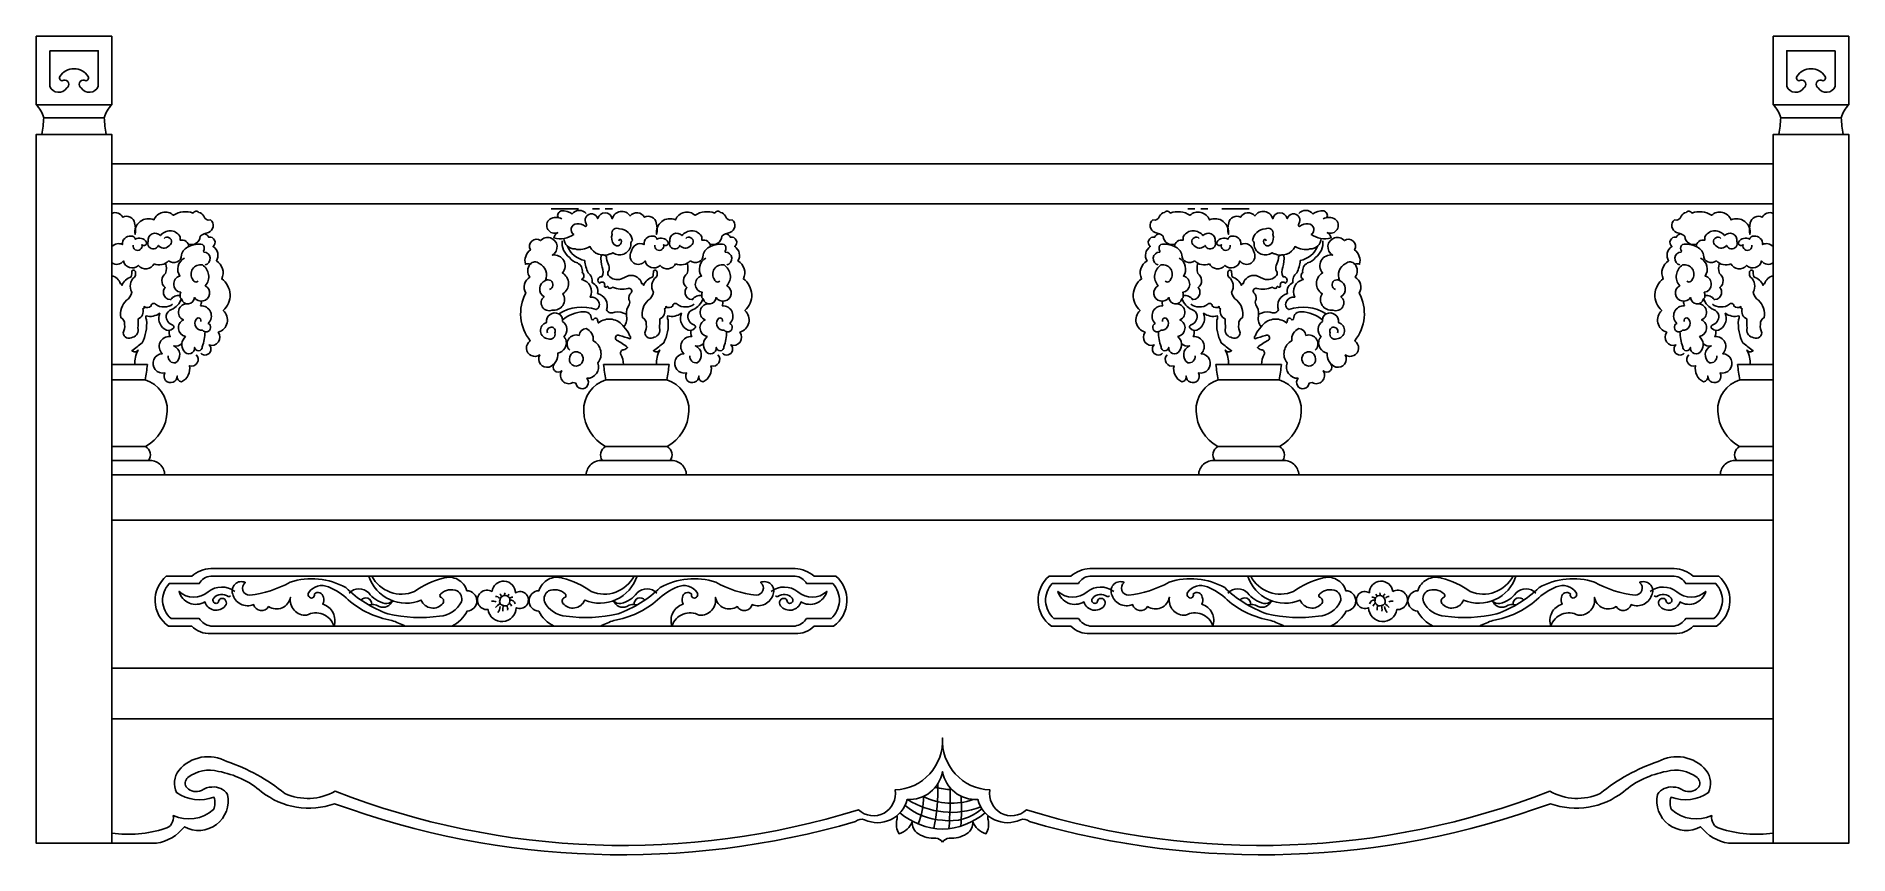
# Model space of a CAD drawing. Header units: metres. Extents: x 183 to 2583, y 1398 to 2482.
import ezdxf

# ---------------------------------------------------------------- set-up
doc = ezdxf.new("R2010")
doc.units = ezdxf.units.M
for name, color, linetype in [('3', 3, 'Continuous'), ('4', 4, 'Continuous'), ('7', 7, 'Continuous')]:
    doc.layers.add(name, color=color, linetype=linetype)

msp = doc.modelspace()

# ---------------------------------------------------------------- linework, layer by layer
at = {"layer": '3'}
for p, q in [((193.04, 2374.07), (273.04, 2374.07)), ((2573.04, 2374.07), (2493.04, 2374.07)), ((864.88, 2253.31), (900.88, 2253.31)), ((919.54, 2253.31), (928.87, 2253.31)), ((936.55, 2253.31), (945.88, 2253.31)), ((1717.38, 2253.31), (1708.05, 2253.31)), ((1734.39, 2253.31), (1725.06, 2253.31)), ((1789.06, 2253.31), (1753.05, 2253.31)), ((283.04, 2027.07), (327.12, 2027.07)), ((937.36, 2027.07), (1017.84, 2027.07)), ((1828.72, 2027.07), (1748.24, 2027.07)), ((2483.04, 2027.07), (2438.96, 2027.07)), ((283.04, 1938.53), (327.62, 1938.53)), ((936.86, 1938.53), (1018.34, 1938.53)), ((1829.22, 1938.53), (1747.74, 1938.53)), ((2483.04, 1938.53), (2438.46, 1938.53))]:
    msp.add_line(p, q, dxfattribs=at)
for points in [[(201.04, 2462.74), (265.04, 2462.74), (265.04, 2415.43, -0.59), (242.66, 2413.51, -0.85), (246.68, 2423.76, 0.78), (251.81, 2428.66, 0.55), (214.27, 2428.66, 0.78), (219.4, 2423.76, -0.85), (223.42, 2413.51, -0.59), (201.04, 2415.43)], [(2565.04, 2462.74), (2501.04, 2462.74), (2501.04, 2415.43, 0.59), (2523.42, 2413.51, 0.85), (2519.4, 2423.76, -0.78), (2514.27, 2428.66, -0.55), (2551.81, 2428.66, -0.78), (2546.68, 2423.76, 0.85), (2542.66, 2413.51, 0.59), (2565.04, 2415.43)], [(903.55, 2047.19, 0.58), (901.46, 2063.32, 0.49), (889.75, 2057.6, 0.78)], [(1862.53, 2047.19, -0.58), (1864.62, 2063.32, -0.49), (1876.33, 2057.6, -0.78)], [(1187.93, 1700.75, 0.2), (1203.13, 1710.76), (1235.46, 1710.76, 0.43), (1237.71, 1756.96), (1203.13, 1756.96, 0.26), (1187.93, 1766.97), (414.06, 1766.97, 0.26), (398.87, 1756.96), (359.22, 1756.96, 0.43), (361.48, 1710.76), (398.87, 1710.76, 0.2), (414.06, 1700.75)], [(786.59, 1746.48, 1.38), (781.23, 1722.66, 0.92), (818.59, 1725.04, 1.67), (817.59, 1744.89, 0.94)], [(1578.14, 1700.75, -0.2), (1562.95, 1710.76), (1530.62, 1710.76, -0.43), (1528.37, 1756.96), (1562.95, 1756.96, -0.26), (1578.14, 1766.97), (2352.01, 1766.97, -0.26), (2367.21, 1756.96), (2406.86, 1756.96, -0.43), (2404.6, 1710.76), (2367.21, 1710.76, -0.2), (2352.01, 1700.75)], [(1979.23, 1746.48, -1.38), (1984.6, 1722.66, -0.92), (1947.24, 1725.04, -1.67), (1948.23, 1744.89, -0.94)], [(801.62, 1728.02, 0.6), (809.98, 1735.29, 0.3), (807.64, 1739.96, 0.53), (797.26, 1736.1, 0.56)], [(1964.2, 1728.02, -0.6), (1955.84, 1735.29, -0.3), (1958.18, 1739.96, -0.53), (1968.57, 1736.1, -0.56)]]:
    msp.add_lwpolyline(points, format="xyb", close=True, dxfattribs=at)
for points in [[(384.36, 2206.67, 0.51), (400.06, 2217.06, -0.12), (410.94, 2222.19, 0.6), (413.67, 2238.81, -0.4), (404.89, 2243.64, 0.19), (398.54, 2248.78, 0.48), (390.68, 2247.87, 0.24), (364.67, 2244.85, 0.54), (338.96, 2238.81, 0.6), (313.82, 2219.52, 0.13), (313.35, 2234.84, 0.51), (297.6, 2242.23, 0.4), (283.04, 2247.45, 0.4)], [(1075.07, 2206.67, 0.51), (1090.77, 2217.06, -0.12), (1101.66, 2222.19, 0.6), (1104.38, 2238.81, -0.4), (1095.61, 2243.64, 0.19), (1089.26, 2248.78, 0.48), (1081.39, 2247.87, 0.24), (1055.38, 2244.85, 0.54), (1029.68, 2238.81, 0.6), (1004.54, 2219.52, 0.13), (1004.07, 2234.84, 0.51), (988.32, 2242.23, 0.55), (969.35, 2244.04, 0.65), (945.73, 2240.41, 0.81), (926.55, 2240.61, 1.19), (911.41, 2233.36, -0.43), (910.2, 2230.13, 0.21), (898.64, 2233.36, 0.75), (894.66, 2219.65, -0.23), (868.42, 2215.01, -0.22), (873.67, 2222.07, -0.9), (863.17, 2239.81, -0.23), (879.12, 2240.41)], [(911.21, 2247.27, 0.48), (892.64, 2246.66, 0.17), (878.31, 2250.9, 0.44), (873.95, 2241.82)], [(1691.01, 2206.67, -0.51), (1675.31, 2217.06, 0.12), (1664.42, 2222.19, -0.6), (1661.7, 2238.81, 0.4), (1670.47, 2243.64, -0.19), (1676.82, 2248.78, -0.48), (1684.68, 2247.87, -0.24), (1710.69, 2244.85, -0.54), (1736.4, 2238.81, -0.6), (1761.54, 2219.52, -0.13), (1762.01, 2234.84, -0.51), (1777.76, 2242.23, -0.55), (1796.73, 2244.04, -0.65), (1820.35, 2240.41, -0.81), (1839.53, 2240.61, -1.19), (1854.67, 2233.36, 0.43), (1855.88, 2230.13, -0.21), (1867.43, 2233.36, -0.75), (1871.42, 2219.65, 0.23), (1897.66, 2215.01, 0.22), (1892.41, 2222.07, 0.9), (1902.91, 2239.81, 0.23), (1886.96, 2240.41)], [(1854.87, 2247.27, -0.48), (1873.44, 2246.66, -0.17), (1887.77, 2250.9, -0.44), (1892.13, 2241.82)], [(2381.72, 2206.67, -0.51), (2366.02, 2217.06, 0.12), (2355.14, 2222.19, -0.6), (2352.41, 2238.81, 0.4), (2361.18, 2243.64, -0.19), (2367.54, 2248.78, -0.48), (2375.4, 2247.87, -0.24), (2401.41, 2244.85, -0.54), (2427.12, 2238.81, -0.6), (2452.26, 2219.52, -0.13), (2452.72, 2234.84, -0.51), (2468.47, 2242.23, -0.4), (2483.04, 2247.45, -0.4)], [(311.44, 2205.28, 1.24), (322.93, 2205.88, 0.83), (328.98, 2209.5, 0.41), (314.16, 2213.13, 0.41), (308.41, 2217.06, 0.49), (297.22, 2206.18, 0.34), (283.04, 2203.12, 0.34)], [(385.24, 2203.46, 0.45), (373.74, 2211.92, 0.08), (373.14, 2217.36, 0.52), (347.43, 2217.96, 0.76), (331.4, 2210.41, 1.01), (344.71, 2204.97, 0.47), (358.02, 2204.07, 1.25), (352.27, 2214.34)], [(400.83, 2062.41, 1.05), (411.88, 2073.22, 0.75), (424.03, 2090, 0.59), (430.63, 2118.64, 0.48), (428.61, 2160.69, 0.39), (421.53, 2184.57, 0.42), (417.16, 2203.41, 0.8), (411.43, 2215.85, 0.31), (405.2, 2220.25)], [(862.82, 2146.51, 1.1), (857.3, 2158.55, 0.62), (855.46, 2136.91, 0.87), (866.08, 2119.36, 0.65), (880.22, 2140.98, 0.57), (879.82, 2168.48, 0.7), (866.57, 2192.21, 1.17), (850.86, 2211.32, 0.82), (837.33, 2199.04, 0.3), (830.77, 2179.93, -0.18), (837.3, 2180.23, 0.37), (836.74, 2162.94, 0.41), (831.16, 2141.76, 0.3), (837.2, 2078.52, 1.01), (849.8, 2059.97, 0.66), (862.08, 2043.83, 0.35), (873.55, 2062.23, 0.46), (884.17, 2081.01, 0.02), (881.73, 2083.83, 0.47), (879.71, 2104.41, 0.36), (874.91, 2114.37, 0.61), (858.73, 2102.89, 0.84), (861.01, 2081.18, 0.62), (869.85, 2089.39, 0.58), (864.8, 2096.58, 0.55), (859.87, 2089.01)], [(879.32, 2211.13, 0.26), (889.12, 2188.9, 0.16), (899.51, 2181.79, -0.34), (906.04, 2169.04, -0.58), (905.15, 2159.85, -0.48), (916.72, 2136.43, -0.3), (927.25, 2131.48, -0.47), (924.47, 2119.96, 0.23), (874.91, 2114.37, 0.2)], [(881.78, 2214.3, 0.41), (896.48, 2200.29, 0.21), (916.26, 2203.52, 0.41), (943.09, 2193.96, 0.26), (946.5, 2195.35, 0.53), (970.5, 2204.32, -0.31), (972.52, 2211.44, 0.37), (955.48, 2226.75, 0.69), (945.42, 2219.63, 0.24), (948.05, 2206.49, 0.87), (957.5, 2212.36, 0.76), (954.55, 2211.13)], [(1002.15, 2205.28, 1.24), (1013.65, 2205.88, 0.83), (1019.7, 2209.5, 0.41), (1004.88, 2213.13, 0.41), (999.13, 2217.06, 0.49), (987.94, 2206.18, 0.52), (971, 2196.52, 0.97), (989.15, 2184.43, 0.58), (1009.11, 2178.39, 0.55), (1029.68, 2180.81)], [(1075.95, 2203.46, 0.45), (1064.46, 2211.92, 0.08), (1063.85, 2217.36, 0.52), (1038.14, 2217.96, 0.76), (1022.12, 2210.41, 1.01), (1035.42, 2204.97, 0.47), (1048.73, 2204.07, 1.25), (1042.98, 2214.34)], [(1091.54, 2062.41, 1.05), (1102.59, 2073.22, 0.75), (1114.75, 2090, 0.59), (1121.34, 2118.64, 0.48), (1119.32, 2160.69, 0.39), (1112.25, 2184.57, 0.42), (1107.87, 2203.41, 0.8), (1102.15, 2215.85, 0.31), (1095.92, 2220.25)], [(1674.54, 2062.41, -1.05), (1663.49, 2073.22, -0.75), (1651.33, 2090, -0.59), (1644.74, 2118.64, -0.48), (1646.76, 2160.69, -0.39), (1653.83, 2184.57, -0.42), (1658.21, 2203.41, -0.8), (1663.93, 2215.85, -0.31), (1670.16, 2220.25)], [(1690.13, 2203.46, -0.45), (1701.62, 2211.92, -0.08), (1702.23, 2217.36, -0.52), (1727.93, 2217.96, -0.76), (1743.96, 2210.41, -1.01), (1730.66, 2204.97, -0.47), (1717.35, 2204.07, -1.25), (1723.1, 2214.34)], [(1763.93, 2205.28, -1.24), (1752.43, 2205.88, -0.83), (1746.38, 2209.5, -0.41), (1761.2, 2213.13, -0.41), (1766.95, 2217.06, -0.49), (1778.14, 2206.18, -0.52), (1795.08, 2196.52, -0.97), (1776.93, 2184.43, -0.58), (1756.97, 2178.39, -0.55), (1736.4, 2180.81)], [(1884.3, 2214.3, -0.41), (1869.6, 2200.29, -0.21), (1849.82, 2203.52, -0.41), (1822.99, 2193.96, -0.26), (1819.58, 2195.35, -0.53), (1795.57, 2204.32, 0.31), (1793.56, 2211.44, -0.37), (1810.6, 2226.75, -0.69), (1820.66, 2219.63, -0.24), (1818.03, 2206.49, -0.87), (1808.58, 2212.36, -0.76), (1811.53, 2211.13)], [(1886.76, 2211.13, -0.26), (1876.96, 2188.9, -0.16), (1866.57, 2181.79, 0.34), (1860.04, 2169.04, 0.58), (1860.93, 2159.85, 0.48), (1849.36, 2136.43, 0.3), (1838.83, 2131.48, 0.47), (1841.61, 2119.96, -0.23), (1891.17, 2114.37, -0.2)], [(1903.26, 2146.51, -1.1), (1908.78, 2158.55, -0.62), (1910.62, 2136.91, -0.87), (1899.99, 2119.36, -0.65), (1885.86, 2140.98, -0.57), (1886.25, 2168.48, -0.7), (1899.5, 2192.21, -1.17), (1915.22, 2211.32, -0.82), (1928.75, 2199.04, -0.3), (1935.31, 2179.93, 0.18), (1928.78, 2180.23, -0.37), (1929.34, 2162.94, -0.41), (1934.92, 2141.76, -0.3), (1928.88, 2078.52, -1.01), (1916.28, 2059.97, -0.66), (1904, 2043.83, -0.35), (1892.53, 2062.23, -0.46), (1881.91, 2081.01, -0.02), (1884.35, 2083.83, -0.47), (1886.37, 2104.41, -0.36), (1891.17, 2114.37, -0.61), (1907.35, 2102.89, -0.84), (1905.07, 2081.18, -0.62), (1896.23, 2089.39, -0.58), (1901.28, 2096.58, -0.55), (1906.21, 2089.01)], [(2365.25, 2062.41, -1.05), (2354.2, 2073.22, -0.75), (2342.05, 2090, -0.59), (2335.45, 2118.64, -0.48), (2337.47, 2160.69, -0.39), (2344.54, 2184.57, -0.42), (2348.92, 2203.41, -0.8), (2354.65, 2215.85, -0.31), (2360.87, 2220.25)], [(2380.84, 2203.46, -0.45), (2392.34, 2211.92, -0.08), (2392.94, 2217.36, -0.52), (2418.65, 2217.96, -0.76), (2434.68, 2210.41, -1.01), (2421.37, 2204.97, -0.47), (2408.06, 2204.07, -1.25), (2413.81, 2214.34)], [(2454.64, 2205.28, -1.24), (2443.15, 2205.88, -0.83), (2437.1, 2209.5, -0.41), (2451.92, 2213.13, -0.41), (2457.67, 2217.06, -0.49), (2468.86, 2206.18, -0.34), (2483.04, 2203.12, -0.34)], [(283.04, 2182.03, 0.42), (298.43, 2184.43, 0.58), (318.39, 2178.39, 0.55), (338.96, 2180.81)], [(379.15, 2188.1, 0.45), (373.3, 2164.27, 0.82), (374.28, 2142.87, 0.16), (373.66, 2138.65, 0.16)], [(964.44, 2113.88, 0.15), (949.11, 2116.77, -0.43), (938.27, 2119.48, 0.44), (926.32, 2141.37, 0.38), (918.95, 2155.66, 0.3), (913.9, 2168.69, -0.09), (909.27, 2184.87, -0.25), (886.13, 2204.4)], [(960.52, 2047.08, 0.13), (956.82, 2061.43, -0.52), (960.79, 2066.62, 0.15), (965.99, 2069.98, 0.06), (951.32, 2079.45, -0.89), (955.29, 2085.86, -0.01), (969.35, 2081.28, 0.3), (968.74, 2085.86, 0.11), (961.05, 2097.1, 0.22), (964.46, 2113.34, -0.17), (968.13, 2126.16, 0.23), (967.82, 2133.49, -0.29), (970.58, 2142.04, 0.8), (966.65, 2147.99, -0.16), (946.23, 2149.52, -0.22), (940.91, 2148.21, 0.46), (939.13, 2150.65, -0.87), (935.57, 2151.54, 0.9), (929.13, 2154.87, -0.83), (932.02, 2163.53, 0.28), (932.24, 2175.96, -0.09), (930.91, 2191.5, -0.33), (934.91, 2191.94, -0.43), (938.24, 2187.72, 0.08), (941.13, 2178.18, -0.22), (940.91, 2171.07, 0.39), (940.91, 2165.08, 0.32), (957.8, 2160.64), (967.8, 2165.08, -0.38), (985.13, 2154.21, -0.49), (987.13, 2151.99, -0.21), (999.58, 2163.53, 0.05), (1000.32, 2171.16, -0.77), (1005.18, 2168.61, -0.22), (1003.79, 2163.06, 0.37), (1000.32, 2142.95, -0.19), (993.38, 2132.32, 0.26), (985.74, 2109.43, -0.34), (990.6, 2100.41, -0.19), (988.69, 2089.33, 0.59), (1001.46, 2083.46, 0.45), (1008.14, 2095.6, 0.05), (1008.75, 2107.54, 0.36), (1015.03, 2121.12, 0.55), (1016.62, 2123.91, 0.36), (1025.99, 2124.9, -0.65), (1031.56, 2127.29, 0.22), (1043.52, 2123.71, 0.21), (1054.07, 2127.29)], [(1069.86, 2188.1, 0.45), (1064.02, 2164.27, 0.82), (1064.99, 2142.87, 0.16), (1064.37, 2138.65, 0.16)], [(1696.22, 2188.1, -0.45), (1702.06, 2164.27, -0.82), (1701.09, 2142.87, -0.16), (1701.71, 2138.65, -0.16)], [(1805.56, 2047.08, -0.13), (1809.26, 2061.43, 0.52), (1805.29, 2066.62, -0.15), (1800.09, 2069.98, -0.06), (1814.76, 2079.45, 0.89), (1810.79, 2085.86, 0.01), (1796.73, 2081.28, -0.3), (1797.34, 2085.86, -0.11), (1805.03, 2097.1, -0.22), (1801.62, 2113.34, 0.17), (1797.95, 2126.16, -0.23), (1798.26, 2133.49, 0.29), (1795.5, 2142.04, -0.8), (1799.43, 2147.99, 0.16), (1819.85, 2149.52, 0.22), (1825.17, 2148.21, -0.46), (1826.95, 2150.65, 0.87), (1830.51, 2151.54, -0.9), (1836.95, 2154.87, 0.83), (1834.06, 2163.53, -0.28), (1833.84, 2175.96, 0.09), (1835.17, 2191.5, 0.33), (1831.17, 2191.94, 0.43), (1827.84, 2187.72, -0.08), (1824.95, 2178.18, 0.22), (1825.17, 2171.07, -0.39), (1825.17, 2165.08, -0.32), (1808.28, 2160.64), (1798.28, 2165.08, 0.38), (1780.95, 2154.21, 0.49), (1778.95, 2151.99, 0.21), (1766.5, 2163.53, -0.05), (1765.76, 2171.16, 0.77), (1760.9, 2168.61, 0.22), (1762.28, 2163.06, -0.37), (1765.76, 2142.95, 0.19), (1772.7, 2132.32, -0.26), (1780.34, 2109.43, 0.34), (1775.48, 2100.41, 0.19), (1777.39, 2089.33, -0.59), (1764.62, 2083.46, -0.45), (1757.94, 2095.6, -0.05), (1757.33, 2107.54, -0.36), (1751.05, 2121.12, -0.55), (1749.45, 2123.91, -0.36), (1740.09, 2124.9, 0.65), (1734.52, 2127.29, -0.22), (1722.56, 2123.71, -0.21), (1712.01, 2127.29)], [(1801.64, 2113.88, -0.15), (1816.97, 2116.77, 0.43), (1827.81, 2119.48, -0.44), (1839.76, 2141.37, -0.38), (1847.13, 2155.66, -0.3), (1852.18, 2168.69, 0.09), (1856.8, 2184.87, 0.25), (1879.95, 2204.4)], [(2386.93, 2188.1, -0.45), (2392.77, 2164.27, -0.82), (2391.8, 2142.87, -0.16), (2392.42, 2138.65, -0.16)], [(2483.04, 2182.03, -0.42), (2467.65, 2184.43, -0.58), (2447.68, 2178.39, -0.55), (2427.12, 2180.81)], [(283.04, 2164.88, -0.27), (294.42, 2154.21, -0.49), (296.42, 2151.99, -0.21), (308.86, 2163.53, 0.05), (309.61, 2171.16, -0.77), (314.47, 2168.61, -0.22), (313.08, 2163.06, 0.37), (309.61, 2142.95, -0.19), (302.66, 2132.32, 0.26), (295.03, 2109.43, -0.34), (299.89, 2100.41, -0.19), (297.97, 2089.33, 0.59), (310.74, 2083.46, 0.45), (317.43, 2095.6, 0.05), (318.04, 2107.54, 0.36), (324.32, 2121.12, 0.55), (325.91, 2123.91, 0.36), (335.27, 2124.9, -0.65), (340.85, 2127.29, 0.22), (352.8, 2123.71, 0.21), (363.36, 2127.29)], [(354.18, 2181.36, -0.16), (354.32, 2167.91, 0.51), (353.83, 2149.19, 0.24), (351.6, 2140.82, 0.35), (360.57, 2133.26, -0.05), (361.3, 2133.16, -0.31), (373.66, 2138.65, 0.3), (375.28, 2134.04, -0.18), (362.33, 2119.98, 0.31), (355.14, 2112, 0.36), (364.09, 2099.38, -0.43), (364.57, 2095.23, -0.4), (352.58, 2094.43, -0.35), (346.66, 2115.19, -0.22), (328.44, 2111.52, 0.26), (329.07, 2106.32, -0.14), (323.19, 2075.95, -0.02), (309.65, 2065.49, 0.46), (317.82, 2066.26, 0.13), (313.46, 2047.08, 0.13)], [(375.28, 2134.04, 0.86), (392.54, 2135.82, 1.26), (406.9, 2151.62, 0.46), (403.01, 2179.1, 0.69), (390.59, 2159.65, 0.61), (397.41, 2157.7, 0.61)], [(857.3, 2158.55, 0.41), (848.92, 2181, 0.45), (837.3, 2180.23, 0.45)], [(1044.89, 2181.36, -0.16), (1045.03, 2167.91, 0.51), (1044.54, 2149.19, 0.24), (1042.32, 2140.82, 0.35), (1051.28, 2133.26, -0.05), (1052.02, 2133.16, -0.31), (1064.37, 2138.65, 0.3), (1066, 2134.04, -0.18), (1053.05, 2119.98, 0.31), (1045.85, 2112, 0.36), (1054.8, 2099.38, -0.43), (1055.28, 2095.23, -0.4), (1043.29, 2094.43, -0.35), (1037.38, 2115.19, -0.22), (1019.15, 2111.52, 0.26), (1019.78, 2106.32, -0.14), (1013.9, 2075.95, -0.02), (1000.36, 2065.49, 0.46), (1008.54, 2066.26, 0.13), (1004.17, 2047.08, 0.13)], [(1066, 2134.04, 0.86), (1083.25, 2135.82, 1.26), (1097.62, 2151.62, 0.46), (1093.72, 2179.1, 0.69), (1081.31, 2159.65, 0.61), (1088.12, 2157.7, 0.61)], [(1700.08, 2134.04, -0.86), (1682.83, 2135.82, -1.26), (1668.46, 2151.62, -0.46), (1672.36, 2179.1, -0.69), (1684.77, 2159.65, -0.61), (1677.96, 2157.7, -0.61)], [(1721.19, 2181.36, 0.16), (1721.05, 2167.91, -0.51), (1721.54, 2149.19, -0.24), (1723.76, 2140.82, -0.35), (1714.8, 2133.26, 0.05), (1714.06, 2133.16, 0.31), (1701.71, 2138.65, -0.3), (1700.08, 2134.04, 0.18), (1713.03, 2119.98, -0.31), (1720.23, 2112, -0.36), (1711.27, 2099.38, 0.43), (1710.79, 2095.23, 0.4), (1722.79, 2094.43, 0.35), (1728.7, 2115.19, 0.22), (1746.93, 2111.52, -0.26), (1746.3, 2106.32, 0.14), (1752.17, 2075.95, 0.02), (1765.72, 2065.49, -0.46), (1757.54, 2066.26, -0.13), (1761.91, 2047.08, -0.13)], [(1908.78, 2158.55, -0.41), (1917.16, 2181, -0.45), (1928.78, 2180.23, -0.45)], [(2390.8, 2134.04, -0.86), (2373.54, 2135.82, -1.26), (2359.18, 2151.62, -0.46), (2363.07, 2179.1, -0.69), (2375.49, 2159.65, -0.61), (2368.67, 2157.7, -0.61)], [(2411.9, 2181.36, 0.16), (2411.76, 2167.91, -0.51), (2412.25, 2149.19, -0.24), (2414.47, 2140.82, -0.35), (2405.51, 2133.26, 0.05), (2404.77, 2133.16, 0.31), (2392.42, 2138.65, -0.3), (2390.8, 2134.04, 0.18), (2403.75, 2119.98, -0.31), (2410.94, 2112, -0.36), (2401.99, 2099.38, 0.43), (2401.51, 2095.23, 0.4), (2413.5, 2094.43, 0.35), (2419.42, 2115.19, 0.22), (2437.64, 2111.52, -0.26), (2437.01, 2106.32, 0.14), (2442.89, 2075.95, 0.02), (2456.43, 2065.49, -0.46), (2448.26, 2066.26, -0.13), (2452.62, 2047.08, -0.13)], [(2483.04, 2164.88, 0.27), (2471.66, 2154.21, 0.49), (2469.66, 2151.99, 0.21), (2457.22, 2163.53, -0.05), (2456.47, 2171.16, 0.77), (2451.61, 2168.61, 0.22), (2453, 2163.06, -0.37), (2456.47, 2142.95, 0.19), (2463.42, 2132.32, -0.26), (2471.05, 2109.43, 0.34), (2466.19, 2100.41, 0.19), (2468.11, 2089.33, -0.59), (2455.34, 2083.46, -0.45), (2448.65, 2095.6, -0.05), (2448.04, 2107.54, -0.36), (2441.76, 2121.12, -0.55), (2440.17, 2123.91, -0.36), (2430.81, 2124.9, 0.65), (2425.23, 2127.29, -0.22), (2413.28, 2123.71, -0.21), (2402.72, 2127.29)], [(383.78, 2127.44, 0.86), (377.89, 2106.33, 0.72), (380.54, 2084.25, 0.38), (378.55, 2065.26, 0.83), (392.7, 2069.9, 0.96), (402.87, 2070.78, 0.09), (406.52, 2090.6, 0.09)], [(400.88, 2104.35, 1.02), (394.69, 2106.77, 0.66), (403.09, 2092.86, 1.24), (410.83, 2101.7, 0.7), (400.44, 2124.88)], [(961.05, 2097.1, 0.44), (927.47, 2102.35, -0.19), (926.37, 2107.12, 0.56), (921.7, 2107.56, -0.67), (918.19, 2107.71, 0.45), (907.97, 2117.19, 0.16), (879.95, 2106.47, 0.23)], [(1074.49, 2127.44, 0.86), (1068.6, 2106.33, 0.72), (1071.26, 2084.25, 0.38), (1069.27, 2065.26, 0.83), (1083.42, 2069.9, 0.96), (1093.58, 2070.78, 0.09), (1097.23, 2090.6, 0.09)], [(1091.59, 2104.35, 1.02), (1085.4, 2106.77, 0.66), (1093.81, 2092.86, 1.24), (1101.54, 2101.7, 0.7), (1091.15, 2124.88)], [(1674.48, 2104.35, -1.02), (1680.67, 2106.77, -0.66), (1672.27, 2092.86, -1.24), (1664.54, 2101.7, -0.7), (1674.93, 2124.88)], [(1691.59, 2127.44, -0.86), (1697.48, 2106.33, -0.72), (1694.82, 2084.25, -0.38), (1696.81, 2065.26, -0.83), (1682.66, 2069.9, -0.96), (1672.49, 2070.78, -0.09), (1668.84, 2090.6, -0.09)], [(1805.03, 2097.1, -0.44), (1838.61, 2102.35, 0.19), (1839.71, 2107.12, -0.56), (1844.38, 2107.56, 0.67), (1847.89, 2107.71, -0.45), (1858.11, 2117.19, -0.16), (1886.13, 2106.47, -0.23)], [(2365.2, 2104.35, -1.02), (2371.39, 2106.77, -0.66), (2362.99, 2092.86, -1.24), (2355.25, 2101.7, -0.7), (2365.64, 2124.88)], [(2382.3, 2127.44, -0.86), (2388.19, 2106.33, -0.72), (2385.54, 2084.25, -0.38), (2387.53, 2065.26, -0.83), (2373.38, 2069.9, -0.96), (2363.21, 2070.78, -0.09), (2359.56, 2090.6, -0.09)], [(359.17, 2092.5, 0.16), (360.37, 2084.29, 0.71), (349.87, 2061.55, 1.09), (353.37, 2036.19, 1.3), (369.79, 2032.04, 0.46), (375.26, 2024.38, 0.36), (385.76, 2045.59, 0.8), (394.74, 2060.24)], [(869.18, 2048.49, 0.95), (878.81, 2038.87, 0.78), (893.65, 2023.27, -0.08), (897.56, 2022.49, 1.36), (912.14, 2028.99, 0.54), (926.72, 2049.27, 0.47), (920.47, 2078.66, 0.34), (911.1, 2094.78, 0.39), (901.72, 2085.68, 0.81), (889.49, 2066.18, 0.81)], [(1049.88, 2092.5, 0.16), (1051.09, 2084.29, 0.71), (1040.58, 2061.55, 1.09), (1044.08, 2036.19, 1.3), (1060.5, 2032.04, 0.46), (1065.97, 2024.38, 0.36), (1076.48, 2045.59, 0.8), (1085.45, 2060.24)], [(1716.2, 2092.5, -0.16), (1714.99, 2084.29, -0.71), (1725.5, 2061.55, -1.09), (1722, 2036.19, -1.3), (1705.58, 2032.04, -0.46), (1700.11, 2024.38, -0.36), (1689.6, 2045.59, -0.8), (1680.63, 2060.24)], [(1896.9, 2048.49, -0.95), (1887.27, 2038.87, -0.78), (1872.43, 2023.27, 0.08), (1868.52, 2022.49, -1.36), (1853.94, 2028.99, -0.54), (1839.36, 2049.27, -0.47), (1845.61, 2078.66, -0.34), (1854.98, 2094.78, -0.39), (1864.36, 2085.68, -0.81), (1876.59, 2066.18, -0.81)], [(2406.91, 2092.5, -0.16), (2405.71, 2084.29, -0.71), (2416.21, 2061.55, -1.09), (2412.71, 2036.19, -1.3), (2396.29, 2032.04, -0.46), (2390.82, 2024.38, -0.36), (2380.32, 2045.59, -0.8), (2371.34, 2060.24)], [(375.96, 2075.13, -0.25), (365.09, 2071.77, -0.6), (367.52, 2049.56, -0.52), (357.82, 2058.85)], [(1066.68, 2075.13, -0.25), (1055.81, 2071.77, -0.6), (1058.24, 2049.56, -0.52), (1048.53, 2058.85)], [(1699.4, 2075.13, 0.25), (1710.27, 2071.77, 0.6), (1707.84, 2049.56, 0.52), (1717.54, 2058.85)], [(2390.12, 2075.13, 0.25), (2400.98, 2071.77, 0.6), (2398.56, 2049.56, 0.52), (2408.26, 2058.85)], [(1190.17, 1690.74), (414.06, 1690.74, -0.21), (388.86, 1700.75), (358.04, 1700.75, -0.49), (355.28, 1766.97), (388.86, 1766.97, -0.16), (414.06, 1776.98), (1187.93, 1776.98, -0.16), (1213.14, 1766.97), (1241.66, 1766.97, -0.49), (1238.89, 1700.75), (1213.14, 1700.75, -0.21), (1187.93, 1690.74)], [(1575.91, 1690.74), (2352.01, 1690.74, 0.21), (2377.22, 1700.75), (2408.04, 1700.75, 0.49), (2410.8, 1766.97), (2377.22, 1766.97, 0.16), (2352.01, 1776.98), (1578.14, 1776.98, 0.16), (1552.94, 1766.97), (1524.42, 1766.97, 0.49), (1527.19, 1700.75), (1552.94, 1700.75, 0.21), (1578.14, 1690.74)], [(445.93, 1746.56, 0.35), (410.6, 1746.03, -0.38), (372.1, 1746.56, 0.5), (406.38, 1732.86, 0.61), (433.27, 1727.6, 0.76), (427.12, 1737.22, 0.23), (424.23, 1732.24, -1.02), (418.07, 1737.88, -0.39), (437.09, 1739.84, 0.3), (440.24, 1740.76)], [(623.42, 1766.97, 0.44), (692.76, 1735.16, 0.57), (721.63, 1730.84, 0.54), (718.33, 1738.87, -0.42), (718.69, 1743.6, -0.29), (740.45, 1747.28, -0.35), (745.98, 1732.92, -0.27), (717.21, 1713.76, -0.09), (648.6, 1717.07, -0.11), (592.87, 1751.72, 0.21), (519.3, 1758.85, -0.1), (465.73, 1741.73, -0.72), (459.75, 1758.55, 0.67), (443.13, 1743.22, 0.46), (470.82, 1729.14, 0.65), (490.71, 1726.62, 0.54), (519.66, 1738.94, 0.49), (541.05, 1715.06, -0.48), (577.17, 1700.75, 0.43), (562.42, 1729.68, 0.21), (563.19, 1738.87, 0.63), (551.31, 1743.27, -0.37), (549.01, 1738.1, -0.7), (543.84, 1745.37, -0.36), (570.03, 1752.61, -0.1), (596.22, 1735.49, 0.14), (654.03, 1708.3, -0.03), (671.58, 1700.75)], [(627.29, 1766.97, 0.39), (684.02, 1746.59, -0.09), (721.95, 1764.31, -0.42), (753.27, 1747.63, -0.96), (753.62, 1720.52, -0.17), (733.12, 1700.75)], [(974.71, 1766.97, -0.39), (917.98, 1746.59, 0.09), (880.05, 1764.31, 0.42), (848.73, 1747.63, 0.96), (848.38, 1720.52, 0.17), (868.88, 1700.75)], [(978.58, 1766.97, -0.44), (909.24, 1735.16, -0.57), (880.37, 1730.84, -0.54), (883.67, 1738.87, 0.42), (883.31, 1743.6, 0.29), (861.55, 1747.28, 0.35), (856.02, 1732.92, 0.27), (884.79, 1713.76, 0.09), (953.4, 1717.07, 0.11), (1009.13, 1751.72, -0.21), (1082.7, 1758.85, 0.1), (1136.27, 1741.73, 0.72), (1142.25, 1758.55, -0.67), (1158.86, 1743.22, -0.46), (1131.18, 1729.14, -0.65), (1111.29, 1726.62, -0.54), (1082.34, 1738.94, -0.49), (1060.94, 1715.06, 0.48), (1024.83, 1700.75, -0.43), (1039.58, 1729.68, -0.21), (1038.81, 1738.87, -0.63), (1050.69, 1743.27, 0.37), (1052.99, 1738.1, 0.7), (1058.16, 1745.37, 0.36), (1031.97, 1752.61, 0.1), (1005.78, 1735.49, -0.14), (947.97, 1708.3, 0.03), (930.42, 1700.75)], [(1156.07, 1746.56, -0.35), (1191.4, 1746.03, 0.38), (1229.9, 1746.56, -0.5), (1195.62, 1732.86, -0.61), (1168.73, 1727.6, -0.76), (1174.88, 1737.22, -0.23), (1177.76, 1732.24, 1.02), (1183.93, 1737.88, 0.39), (1164.91, 1739.84, -0.3), (1161.76, 1740.76)], [(1609.75, 1746.56, 0.35), (1574.42, 1746.03, -0.38), (1535.92, 1746.56, 0.5), (1570.2, 1732.86, 0.61), (1597.1, 1727.6, 0.76), (1590.95, 1737.22, 0.23), (1588.06, 1732.24, -1.02), (1581.9, 1737.88, -0.39), (1600.92, 1739.84, 0.3), (1604.07, 1740.76)], [(1787.24, 1766.97, 0.44), (1856.58, 1735.16, 0.57), (1885.46, 1730.84, 0.54), (1882.16, 1738.87, -0.42), (1882.51, 1743.6, -0.29), (1904.28, 1747.28, -0.35), (1909.81, 1732.92, -0.27), (1881.04, 1713.76, -0.09), (1812.43, 1717.07, -0.11), (1756.69, 1751.72, 0.21), (1683.12, 1758.85, -0.1), (1629.56, 1741.73, -0.72), (1623.57, 1758.55, 0.67), (1606.96, 1743.22, 0.46), (1634.65, 1729.14, 0.65), (1654.54, 1726.62, 0.54), (1683.48, 1738.94, 0.49), (1704.88, 1715.06, -0.48), (1741, 1700.75, 0.43), (1726.25, 1729.68, 0.21), (1727.01, 1738.87, 0.63), (1715.14, 1743.27, -0.37), (1712.84, 1738.1, -0.7), (1707.66, 1745.37, -0.36), (1733.85, 1752.61, -0.1), (1760.05, 1735.49, 0.14), (1817.86, 1708.3, -0.03), (1835.4, 1700.75)], [(1791.11, 1766.97, 0.39), (1847.85, 1746.59, -0.09), (1885.78, 1764.31, -0.42), (1917.1, 1747.63, -0.96), (1917.45, 1720.52, -0.17), (1896.95, 1700.75)], [(2138.54, 1766.97, -0.39), (2081.8, 1746.59, 0.09), (2043.87, 1764.31, 0.42), (2012.55, 1747.63, 0.96), (2012.21, 1720.52, 0.17), (2032.7, 1700.75)], [(2142.41, 1766.97, -0.44), (2073.07, 1735.16, -0.57), (2044.2, 1730.84, -0.54), (2047.5, 1738.87, 0.42), (2047.14, 1743.6, 0.29), (2025.38, 1747.28, 0.35), (2019.84, 1732.92, 0.27), (2048.62, 1713.76, 0.09), (2117.22, 1717.07, 0.11), (2172.96, 1751.72, -0.21), (2246.53, 1758.85, 0.1), (2300.1, 1741.73, 0.72), (2306.08, 1758.55, -0.67), (2322.69, 1743.22, -0.46), (2295, 1729.14, -0.65), (2275.12, 1726.62, -0.54), (2246.17, 1738.94, -0.49), (2224.77, 1715.06, 0.48), (2188.66, 1700.75, -0.43), (2203.4, 1729.68, -0.21), (2202.64, 1738.87, -0.63), (2214.52, 1743.27, 0.37), (2216.81, 1738.1, 0.7), (2221.99, 1745.37, 0.36), (2195.8, 1752.61, 0.1), (2169.6, 1735.49, -0.14), (2111.8, 1708.3, 0.03), (2094.25, 1700.75)], [(2319.9, 1746.56, -0.35), (2355.23, 1746.03, 0.38), (2393.73, 1746.56, -0.5), (2359.45, 1732.86, -0.61), (2332.55, 1727.6, -0.76), (2338.7, 1737.22, -0.23), (2341.59, 1732.24, 1.02), (2347.76, 1737.88, 0.39), (2328.73, 1739.84, -0.3), (2325.59, 1740.76)], [(622.92, 1728.87, -0.23), (637.01, 1726.55, 0.41), (654.67, 1734.24, -0.26), (644.69, 1730.83, -0.19), (623.26, 1744.92, 0.42), (597.19, 1744.39, 0.42)], [(979.08, 1728.87, 0.23), (964.99, 1726.55, -0.41), (947.32, 1734.24, 0.26), (957.31, 1730.83, 0.19), (978.74, 1744.92, -0.42), (1004.81, 1744.39, -0.42)], [(1786.75, 1728.87, -0.23), (1800.84, 1726.55, 0.41), (1818.5, 1734.24, -0.26), (1808.51, 1730.83, -0.19), (1787.09, 1744.92, 0.42), (1761.01, 1744.39, 0.42)], [(2142.9, 1728.87, 0.23), (2128.82, 1726.55, -0.41), (2111.15, 1734.24, 0.26), (2121.14, 1730.83, 0.19), (2142.57, 1744.92, -0.42), (2168.64, 1744.39, -0.42)], [(283.04, 1426.47, 0.11), (353.39, 1432.49, 0.4), (364.42, 1449.63, 0.29), (417.73, 1457.58, 0.18), (418.35, 1474.11, -0.24), (368.71, 1480.23, -0.27), (371.77, 1509.61, -0.36), (435.5, 1521.24, -0.09), (512.1, 1479, 0.24), (578.89, 1482.06, 0.17), (1271.89, 1457.38, 0.72), (1320.36, 1483.71, 0.42), (1383.04, 1552.65, 0.42), (1445.72, 1483.71, 0.72), (1494.19, 1457.38, 0.17), (2187.18, 1482.06, 0.24), (2253.98, 1479, -0.09), (2330.58, 1521.24, -0.36), (2394.3, 1509.61, -0.27), (2397.37, 1480.23, -0.24), (2347.73, 1474.11, 0.18), (2348.35, 1457.58, 0.29), (2401.66, 1449.63, 0.4), (2412.69, 1432.49, 0.11), (2483.04, 1426.47)], [(1383.04, 1414.74, 0.23), (1374.01, 1419.7, -0.15), (1351.33, 1425.42, -0.3), (1343.18, 1442.23, -0.24), (1325.54, 1425.66, -0.21), (1322.68, 1444.26, 0.16), (1322.64, 1449.51)], [(1383.04, 1414.74, -0.23), (1392.07, 1419.7, 0.15), (1414.75, 1425.42, 0.3), (1422.9, 1442.23, 0.24), (1440.53, 1425.66, 0.21), (1443.4, 1444.26, -0.16), (1443.44, 1449.51)]]:
    msp.add_lwpolyline(points, format="xyb", dxfattribs=at)
for centre, radius, start, end in [((346.04, 2195.63), 16.43, 244.49, 318.66), ((365.25, 2192.26), 10.17, 227.39, 2.1), ((390.2, 2189.09), 15.21, 109.06, 166.51), ((398.67, 2175.98), 30.59, 81.35, 116.05), ((399.27, 2201.31), 6.33, 340.36, 50.86), ((407.77, 2197.25), 3.19, 142.59, 198.46), ((404.57, 2187.53), 8.71, 283.13, 88.85), ((1036.75, 2195.63), 16.43, 244.49, 318.66), ((1055.97, 2192.26), 10.17, 227.39, 2.1), ((1080.92, 2189.09), 15.21, 109.06, 166.51), ((1089.38, 2175.98), 30.59, 81.35, 116.05), ((1089.99, 2201.31), 6.33, 340.36, 50.86), ((1098.48, 2197.25), 3.19, 142.59, 198.46), ((1095.29, 2187.53), 8.71, 283.13, 88.85), ((1670.79, 2187.53), 8.71, 91.15, 256.87), ((1676.09, 2201.31), 6.33, 129.14, 199.64), ((1667.59, 2197.25), 3.19, 341.54, 37.41), ((1676.7, 2175.98), 30.59, 63.95, 98.65), ((1685.16, 2189.09), 15.21, 13.49, 70.94), ((1710.11, 2192.26), 10.17, 177.9, 312.61), ((1729.33, 2195.63), 16.43, 221.34, 295.51), ((2361.51, 2187.53), 8.71, 91.15, 256.87), ((2366.8, 2201.31), 6.33, 129.14, 199.64), ((2358.31, 2197.25), 3.19, 341.54, 37.41), ((2367.41, 2175.98), 30.59, 63.95, 98.65), ((2375.88, 2189.09), 15.21, 13.49, 70.94), ((2400.83, 2192.26), 10.17, 177.9, 312.61), ((2420.04, 2195.63), 16.43, 221.34, 295.51), ((391.85, 2129.6), 9.8, 331.2, 8.92), ((1082.57, 2129.6), 9.8, 331.2, 8.92), ((1683.51, 2129.6), 9.8, 171.08, 208.8), ((2374.23, 2129.6), 9.8, 171.08, 208.8), ((619.18, 1729.96), 8.17, 356.94, 140.12), ((787.68, 1724.22), 9.59, 63.33, 100.92), ((823.02, 1697.22), 42.4, 127.56, 138.77), ((792.1, 1735.07), 4.95, 31.69, 101.21), ((765.68, 1722.06), 38.02, 27.49, 34.35), ((823.19, 1722.77), 22.37, 166.41, 185.43), ((815.1, 1740.61), 12.1, 159.65, 177.36), ((801.3, 1745.53), 7.91, 318.17, 342.3), ((808.08, 1726.75), 4.34, 5.16, 72.24), ((819.91, 1705.61), 34.07, 99.81, 107.84), ((811.27, 1729.01), 6.07, 11.74, 101.56), ((982.82, 1729.96), 8.17, 39.88, 183.06), ((1783, 1729.96), 8.17, 356.94, 140.12), ((1954.56, 1729.01), 6.07, 78.44, 168.26), ((1945.91, 1705.61), 34.07, 72.16, 80.19), ((1957.74, 1726.75), 4.34, 107.76, 174.84), ((1964.53, 1745.53), 7.91, 197.7, 221.83), ((1950.73, 1740.61), 12.1, 2.64, 20.35), ((1942.64, 1722.77), 22.37, 354.57, 13.59), ((2000.15, 1722.06), 38.02, 145.65, 152.51), ((1942.8, 1697.22), 42.4, 41.23, 52.44), ((1973.73, 1735.07), 4.95, 78.79, 148.31), ((1978.15, 1724.22), 9.59, 79.08, 116.67), ((2146.65, 1729.96), 8.17, 39.88, 183.06), ((782.41, 1728.18), 15.1, 321.02, 354.64), ((798.95, 1723.28), 8.33, 349.63, 33.76), ((1966.88, 1723.28), 8.33, 146.24, 190.37), ((1983.42, 1728.18), 15.1, 185.36, 218.98), ((1117.05, 1484.51), 259.8, 348.53, 1.57), ((1394.95, 1562.12), 108.11, 237.46, 291.01), ((1265.87, 1474.79), 92.21, 336.98, 0.23), ((1395.23, 1549.55), 83.43, 243.31, 289.82), ((1395.1, 1565.77), 81.51, 254.66, 270.05), ((810.98, 1475.63), 582.25, 355.75, 1.07), ((950.26, 1458.28), 457.79, 357.2, 2.13), ((1386.52, 1525.73), 94.07, 230.42, 267.88), ((1386.52, 1525.73), 82.07, 229.66, 267.57), ((1393.15, 1506.02), 63.11, 260.78, 311.66), ((1379.56, 1525.73), 94.07, 272.12, 309.58)]:
    msp.add_arc(centre, radius, start, end, dxfattribs=at)
at = {"layer": '4'}
msp.add_line((283.04, 1413.07), (283.04, 2313.07), dxfattribs=at)
for points in [[(2483.04, 1413.07), (2583.04, 1413.07), (2583.04, 2352.07), (2575.64, 2352.07, -0.03), (2573.04, 2374.07, -0.15), (2583.04, 2391.07), (2583.04, 2482.07), (2483.04, 2482.07), (2483.04, 2391.07, -0.15), (2493.04, 2374.07, -0.03), (2490.44, 2352.07), (2483.04, 2352.07), (2483.04, 2313.07), (1673.18, 2313.07), (283.04, 2313.07), (283.04, 2352.07), (275.64, 2352.07, -0.03), (273.04, 2374.07, -0.15), (283.04, 2391.07), (283.04, 2482.07), (183.04, 2482.07), (183.04, 2391.07, -0.15), (193.04, 2374.07, -0.03), (190.44, 2352.07), (183.04, 2352.07), (183.04, 1413.07), (283.04, 1413.07)], [(283.04, 1413.07), (341.99, 1413.07, 0.19), (379.13, 1434.94, 0.65), (436.12, 1477.78, 0.29), (415.66, 1487.53, 0.16), (401.72, 1482.79, -0.29), (382.73, 1486.35, -0.44), (383.92, 1499.98, -0.24), (424.26, 1508.27, -0.13), (481.52, 1481.31, 0.26), (578.12, 1465.51, 0.16), (1267.97, 1441.84, -0.29), (1279.9, 1444.08, 0.47), (1336.23, 1471.03, 0.38), (1383.04, 1508.03, 0.38), (1429.85, 1471.03, 0.47), (1486.18, 1444.08, -0.29), (1498.11, 1441.84, 0.16), (2187.96, 1465.51, 0.26), (2284.56, 1481.31, -0.13), (2341.82, 1508.27, -0.24), (2382.16, 1499.98, -0.44), (2383.35, 1486.35, -0.29), (2364.36, 1482.79, 0.16), (2350.42, 1487.53, 0.29), (2329.96, 1477.78, 0.65), (2386.95, 1434.94, 0.19), (2424.09, 1413.07), (2483.04, 1413.07)]]:
    msp.add_lwpolyline(points, format="xyb", dxfattribs=at)
msp.add_lwpolyline([(2483.04, 1413.07), (2483.04, 2313.07)], dxfattribs=at)
at = {"layer": '7'}
for p, q in [((183.04, 2391.07), (283.04, 2391.07)), ((2583.04, 2391.07), (2483.04, 2391.07)), ((190.44, 2352.07), (275.64, 2352.07)), ((2575.64, 2352.07), (2490.44, 2352.07)), ((283.04, 2260.07), (2483.04, 2260.07)), ((283.04, 2047.08), (330.2, 2047.08)), ((934.29, 2047.08), (1020.91, 2047.08)), ((1831.79, 2047.08), (1745.17, 2047.08)), ((2483.04, 2047.08), (2435.88, 2047.08)), ((283.04, 1920.16), (331.85, 1920.12)), ((930.93, 1920.2), (1022.57, 1920.12)), ((1835.15, 1920.2), (1743.51, 1920.12)), ((2483.04, 1920.16), (2434.23, 1920.12)), ((283.04, 1901.07), (2483.04, 1901.07)), ((283.04, 1841.07), (2483.04, 1841.07)), ((283.04, 1645.07), (2483.04, 1645.07)), ((283.04, 1578.07), (2483.04, 1578.07))]:
    msp.add_line(p, q, dxfattribs=at)
for points in [[(330.2, 2047.08, -0.03), (327.12, 2027.07, -0.34), (356.51, 1985.29, -0.26), (327.62, 1938.53, -0.46), (331.85, 1920.12, -0.43), (353.24, 1901.07, -0.43)], [(934.29, 2047.08, 0.03), (937.36, 2027.07, 0.34), (907.98, 1985.29, 0.26), (936.86, 1938.53, 0.46), (932.63, 1920.12, 0.43), (911.24, 1901.07, 0.43)], [(1020.91, 2047.08, -0.03), (1017.84, 2027.07, -0.34), (1047.22, 1985.29, -0.26), (1018.34, 1938.53, -0.46), (1022.57, 1920.12, -0.43), (1043.96, 1901.07, -0.43)], [(1745.17, 2047.08, 0.03), (1748.24, 2027.07, 0.34), (1718.86, 1985.29, 0.26), (1747.74, 1938.53, 0.46), (1743.51, 1920.12, 0.43), (1722.12, 1901.07, 0.43)], [(1831.79, 2047.08, -0.03), (1828.72, 2027.07, -0.34), (1858.1, 1985.29, -0.26), (1829.22, 1938.53, -0.46), (1833.45, 1920.12, -0.43), (1854.84, 1901.07, -0.43)], [(2435.88, 2047.08, 0.03), (2438.96, 2027.07, 0.34), (2409.57, 1985.29, 0.26), (2438.46, 1938.53, 0.46), (2434.23, 1920.12, 0.43), (2412.84, 1901.07, 0.43)]]:
    msp.add_lwpolyline(points, format="xyb", dxfattribs=at)

doc.saveas('drawing.dxf')
